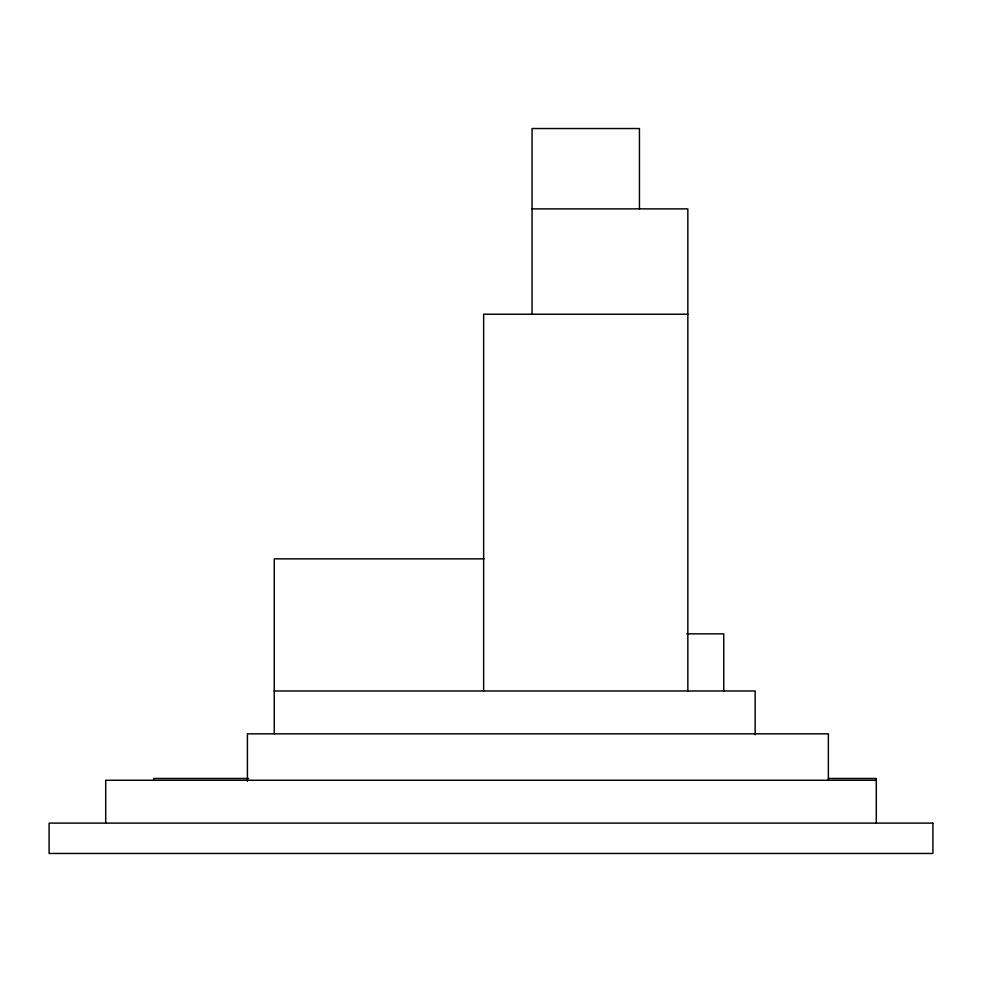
<?xml version="1.0" encoding="UTF-8"?>
<svg xmlns="http://www.w3.org/2000/svg" width="982" height="982" viewBox="0 0 982 982"><rect width="100%" height="100%" fill="white"/><g stroke="black" fill="none" stroke-linecap="round" stroke-linejoin="round"><path stroke-width="1.47" d="M532.048 208.884L687.842 208.884L687.842 690.984M687.842 314.228L483.647 314.228L483.647 690.984M484.114 558.856L274.26 558.856L274.26 733.836M686.921 633.844L723.734 633.844L723.734 690.984M274.26 690.984L755.158 690.984L755.158 734.732M248.704 778.468L153.634 778.468L153.634 780.26M828.366 778.468L876.288 778.468L876.288 823.112M876.288 780.26L105.712 780.26L105.712 823.112M828.366 780.26L828.366 733.836L247.415 733.836L247.415 781.377M639.442 208.884L639.442 128.532L532.048 128.532L532.048 314.228M932.9 823.112L49.1 823.112L49.1 853.468L932.9 853.468L932.9 823.112"/></g></svg>
